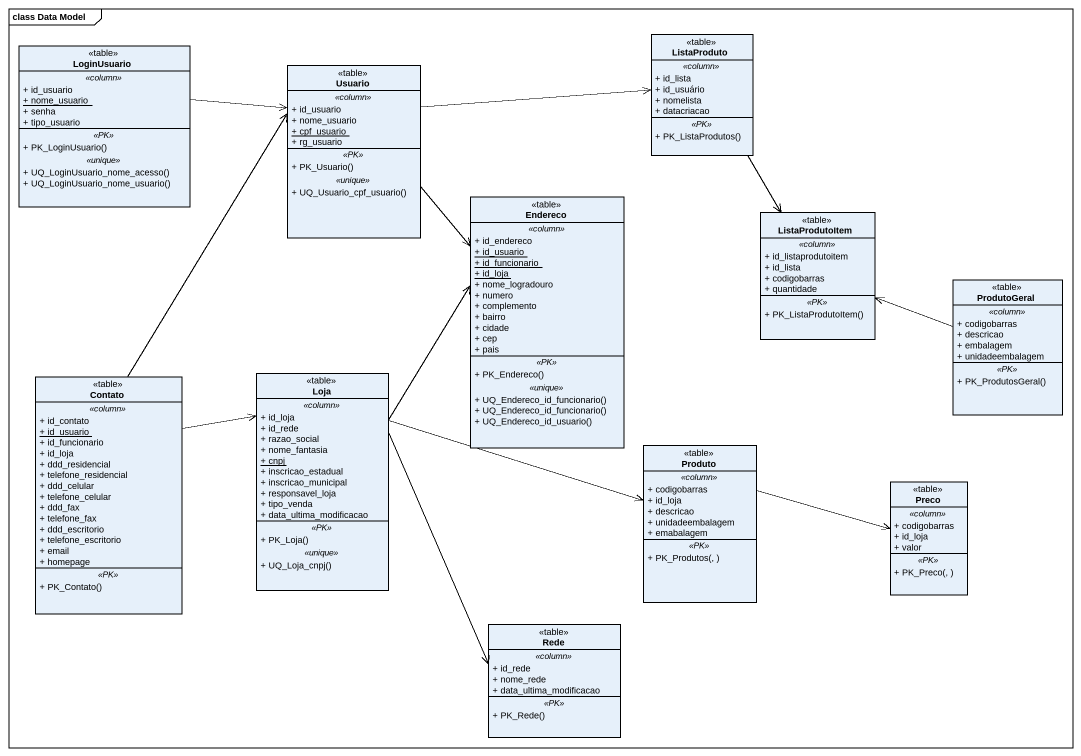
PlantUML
@startuml
mainframe class Data Model
hide circle
hide empty members
skinparam classAttributeIconSize 0
class LoginUsuario <<table>> {
  .. <<column>> ..
  + id_usuario
  {static} + nome_usuario
  + senha
  + tipo_usuario
  .. <<PK>> ..
  + PK_LoginUsuario()
  .. <<unique>> ..
  + UQ_LoginUsuario_nome_acesso()
  + UQ_LoginUsuario_nome_usuario()
}
class ListaProduto <<table>> {
  .. <<column>> ..
  + id_lista
  + id_usuário
  + nomelista
  + datacriacao
  .. <<PK>> ..
  + PK_ListaProdutos()
}
class Usuario <<table>> {
  .. <<column>> ..
  + id_usuario
  + nome_usuario
  {static} + cpf_usuario
  + rg_usuario
  .. <<PK>> ..
  + PK_Usuario()
  .. <<unique>> ..
  + UQ_Usuario_cpf_usuario()
}
class Endereco <<table>> {
  .. <<column>> ..
  + id_endereco
  {static} + id_usuario
  {static} + id_funcionario
  {static} + id_loja
  + nome_logradouro
  + numero
  + complemento
  + bairro
  + cidade
  + cep
  + pais
  .. <<PK>> ..
  + PK_Endereco()
  .. <<unique>> ..
  + UQ_Endereco_id_funcionario()
  + UQ_Endereco_id_funcionario()
  + UQ_Endereco_id_usuario()
}
class ListaProdutoItem <<table>> {
  .. <<column>> ..
  + id_listaprodutoitem
  + id_lista
  + codigobarras
  + quantidade
  .. <<PK>> ..
  + PK_ListaProdutoItem()
}
class ProdutoGeral <<table>> {
  .. <<column>> ..
  + codigobarras
  + descricao
  + embalagem
  + unidadeembalagem
  .. <<PK>> ..
  + PK_ProdutosGeral()
}
class Contato <<table>> {
  .. <<column>> ..
  + id_contato
  {static} + id_usuario
  + id_funcionario
  + id_loja
  + ddd_residencial
  + telefone_residencial
  + ddd_celular
  + telefone_celular
  + ddd_fax
  + telefone_fax
  + ddd_escritorio
  + telefone_escritorio
  + email
  + homepage
  .. <<PK>> ..
  + PK_Contato()
}
class Loja <<table>> {
  .. <<column>> ..
  + id_loja
  + id_rede
  + razao_social
  + nome_fantasia
  {static} + cnpj
  + inscricao_estadual
  + inscricao_municipal
  + responsavel_loja
  + tipo_venda
  + data_ultima_modificacao
  .. <<PK>> ..
  + PK_Loja()
  .. <<unique>> ..
  + UQ_Loja_cnpj()
}
class Produto <<table>> {
  .. <<column>> ..
  + codigobarras
  + id_loja
  + descricao
  + unidadeembalagem
  + emabalagem
  .. <<PK>> ..
  + PK_Produtos(, )
}
class Preco <<table>> {
  .. <<column>> ..
  + codigobarras
  + id_loja
  + valor
  .. <<PK>> ..
  + PK_Preco(, )
}
class Rede <<table>> {
  .. <<column>> ..
  + id_rede
  + nome_rede
  + data_ultima_modificacao
  .. <<PK>> ..
  + PK_Rede()
}
LoginUsuario -right-> Usuario
ListaProduto --> ListaProdutoItem
Usuario -right-> ListaProduto
Usuario --> Endereco
ProdutoGeral -left-> ListaProdutoItem
Contato -up-> Usuario
Contato -right-> Loja
Loja -up-> Endereco
Loja -right-> Produto
Loja --> Rede
Produto -right-> Preco
@enduml
